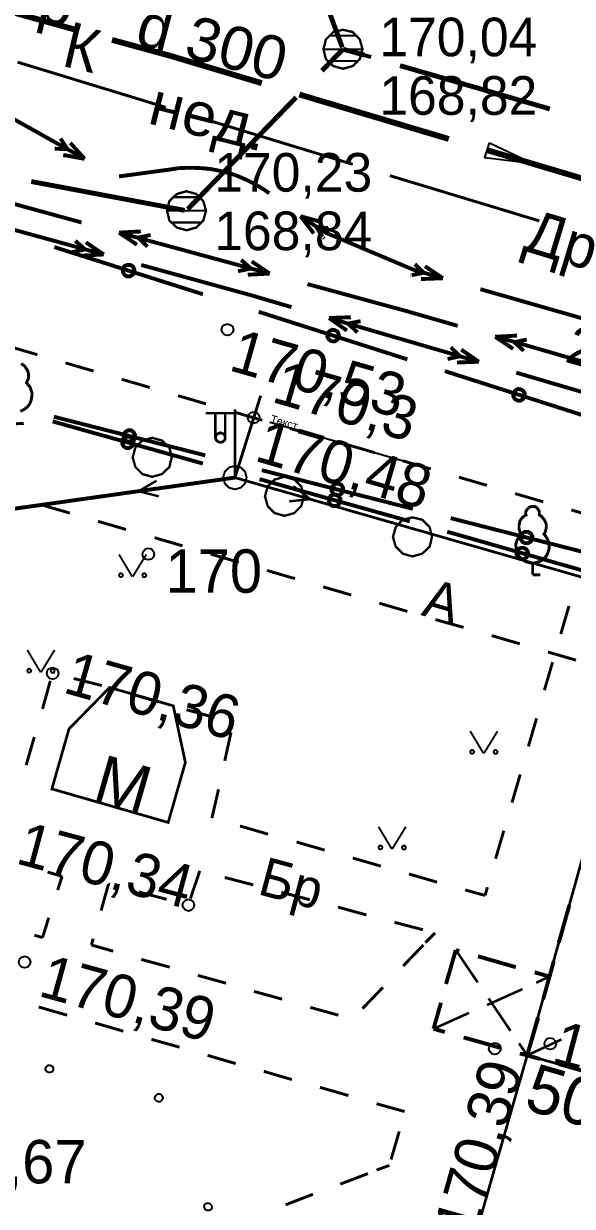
# Model space of a CAD drawing. Extents: x -2634 to -2115, y -2142 to -1393.
# Drawn here: x -2391.82 to -2377.76, y -1575.46 to -1545.14 of the extents above; entities that cross this region are included whole.
import ezdxf

# ---------------------------------------------------------------- set-up
doc = ezdxf.new("R2010")
doc.units = 0
doc.header["$MEASUREMENT"] = 0
for name, color, linetype in [('500_Дополн-Бордюры__п', 7, 'Continuous'), ('500_Дороги-Проезжие_ч', 7, 'Continuous'), ('500_Линии_-Линии_связ', 7, 'Continuous'), ('500_Линии_-ЛЭП_кабель', 7, 'Continuous'), ('500_Линии_-ЛЭП_провод', 7, 'Continuous'), ('500_Линии_-Фонари_час', 7, 'Continuous'), ('500_Линии_-Электрокаб', 7, 'Continuous'), ('500_Объект-Опоры', 7, 'Continuous'), ('500_Растит-Газоны__са', 7, 'Continuous'), ('500_Растит-Кустарник_', 7, 'Continuous'), ('500_Растит-Лес_и_лесо', 7, 'Continuous'), ('500_Рельеф-Высотные_о', 7, 'Continuous'), ('500_Строен-Дополнения', 7, 'Continuous'), ('500_Строен-Здания', 7, 'Continuous'), ('500_Строен-Строения_л', 7, 'Continuous'), ('500_Трубоп-Канализаци', 7, 'Continuous'), ('500_Трубоп-Смотровые_', 7, 'Continuous')]:
    doc.layers.add(name, color=color, linetype=linetype)
doc.styles.add('TARIAL', font='Arial')

# ---------------------------------------------------------------- blocks, each defined once
blk = doc.blocks.new('block_25')
at = {"layer": '500_Растит-Газоны__са', "color": 0, "const_width": 0.05}
for points in [[(2.35, 3.02), (2.69, 2.45)], [(2.7, 2.45), (3.05, 3.02)], [(0, 0.57), (0.34, 0)], [(0.35, 0), (0.7, 0.57)]]:
    blk.add_lwpolyline(points, dxfattribs=at)
for points in [[(2.4, 2.54), (2.42, 2.53), (2.44, 2.51), (2.45, 2.49), (2.44, 2.46), (2.42, 2.45), (2.4, 2.44), (2.37, 2.45), (2.36, 2.46), (2.35, 2.49), (2.36, 2.51), (2.37, 2.53)], [(3, 2.54), (3.02, 2.53), (3.04, 2.51), (3.05, 2.49), (3.04, 2.46), (3.02, 2.44), (3, 2.44), (2.97, 2.44), (2.96, 2.46), (2.95, 2.49), (2.96, 2.51), (2.97, 2.53)], [(0.05, 0.09), (0.07, 0.08), (0.09, 0.06), (0.1, 0.04), (0.09, 0.01), (0.07, 0), (0.05, -0.01), (0.02, 0), (0.01, 0.01), (0, 0.04), (0.01, 0.06), (0.02, 0.08)], [(0.65, 0.09), (0.68, 0.08), (0.69, 0.06), (0.7, 0.04), (0.69, 0.01), (0.68, -0.01), (0.65, -0.01), (0.63, -0.01), (0.61, 0.01), (0.6, 0.04), (0.61, 0.06), (0.63, 0.08)]]:
    blk.add_lwpolyline(points, close=True, dxfattribs=at)

msp = doc.modelspace()

# ---------------------------------------------------------------- linework, layer by layer
at = {"layer": '500_Дополн-Бордюры__п', "color": 1, "const_width": 0.075}
for points in [[(-2392.19, -1553.42), (-2391.47, -1553.63)], [(-2390.75, -1553.84), (-2390.03, -1554.05)], [(-2389.31, -1554.26), (-2388.59, -1554.47)], [(-2387.87, -1554.68), (-2387.15, -1554.89)], [(-2386.43, -1555.1), (-2385.71, -1555.31)], [(-2384.99, -1555.52), (-2384.27, -1555.73)], [(-2383.55, -1555.93), (-2382.83, -1556.14)], [(-2382.11, -1556.35), (-2381.39, -1556.56)], [(-2380.67, -1556.77), (-2379.95, -1556.98)], [(-2379.23, -1557.19), (-2378.51, -1557.4)], [(-2390.64, -1557.69), (-2391.36, -1557.48)], [(-2377.79, -1557.61), (-2377.06, -1557.82)], [(-2389.2, -1558.11), (-2389.92, -1557.9)], [(-2387.75, -1558.53), (-2388.47, -1558.32)], [(-2386.31, -1558.95), (-2387.03, -1558.74)], [(-2384.87, -1559.37), (-2385.59, -1559.16)], [(-2383.43, -1559.79), (-2384.15, -1559.58)], [(-2381.99, -1560.21), (-2382.71, -1560)], [(-2378.06, -1560.79), (-2377.85, -1560.07)], [(-2380.55, -1560.62), (-2381.27, -1560.42)], [(-2379.11, -1561.04), (-2379.83, -1560.83)], [(-2377.67, -1561.46), (-2378.39, -1561.25)], [(-2378.48, -1562.23), (-2378.27, -1561.51)], [(-2391.34, -1562.71), (-2391.14, -1561.99)], [(-2390.54, -1561.93), (-2389.82, -1562.11)], [(-2389.09, -1562.32), (-2388.37, -1562.53)], [(-2387.65, -1562.73), (-2386.93, -1562.93)], [(-2378.89, -1563.67), (-2378.68, -1562.95)], [(-2391.76, -1564.15), (-2391.55, -1563.43)], [(-2386.51, -1563.31), (-2386.67, -1564.04)], [(-2379.31, -1565.11), (-2379.1, -1564.39)], [(-2386.83, -1564.77), (-2387, -1565.51)], [(-2386.28, -1565.71), (-2385.56, -1565.92)], [(-2379.73, -1566.55), (-2379.52, -1565.83)], [(-2384.83, -1566.12), (-2384.11, -1566.33)], [(-2383.39, -1566.53), (-2382.67, -1566.74)], [(-2390.84, -1567), (-2391.21, -1566.89)], [(-2390.95, -1567.35), (-2390.84, -1567)], [(-2387.31, -1566.86), (-2387.55, -1567.57)], [(-2385.94, -1567.22), (-2386.67, -1567.03)], [(-2381.95, -1566.94), (-2381.23, -1567.15)], [(-2389.65, -1567.2), (-2389.84, -1567.88)], [(-2389.61, -1567.21), (-2389.65, -1567.2)], [(-2380.51, -1567.35), (-2380, -1567.49)], [(-2380, -1567.49), (-2379.94, -1567.28)], [(-2388.16, -1567.59), (-2388.88, -1567.4)], [(-2384.49, -1567.6), (-2385.22, -1567.41)], [(-2383.04, -1567.99), (-2383.77, -1567.79)], [(-2391.34, -1568.57), (-2391.18, -1568.06)], [(-2381.59, -1568.37), (-2382.32, -1568.18)], [(-2391.55, -1568.51), (-2391.34, -1568.57)], [(-2381.28, -1568.45), (-2381.53, -1568.7)], [(-2390.04, -1568.6), (-2390.09, -1568.76)], [(-2390.09, -1568.76), (-2389.53, -1568.92)], [(-2382.1, -1569.3), (-2381.58, -1568.76)], [(-2388.81, -1569.13), (-2388.08, -1569.33)], [(-2387.36, -1569.54), (-2386.64, -1569.74)], [(-2385.92, -1569.95), (-2385.2, -1570.15)], [(-2383.14, -1570.39), (-2382.62, -1569.85)], [(-2390.71, -1570.56), (-2391.44, -1570.35)], [(-2384.48, -1570.36), (-2383.76, -1570.56)], [(-2389.27, -1570.97), (-2389.99, -1570.76)], [(-2387.83, -1571.38), (-2388.55, -1571.18)], [(-2386.39, -1571.8), (-2387.11, -1571.59)], [(-2384.95, -1572.21), (-2385.67, -1572)], [(-2383.5, -1572.62), (-2384.23, -1572.41)], [(-2382.06, -1573.03), (-2382.78, -1572.83)], [(-2382.41, -1574.26), (-2382.2, -1573.54)], [(-2383.71, -1574.89), (-2383, -1574.62)], [(-2382.45, -1574.41), (-2382.78, -1574.53)], [(-2385.11, -1575.42), (-2384.41, -1575.15)]]:
    msp.add_lwpolyline(points, dxfattribs=at)
at = {"layer": '500_Линии_-Линии_связ', "color": 0, "const_width": 0.1}
for points in [[(-2391.04, -1550.87), (-2387.23, -1552.08)], [(-2385.8, -1552.53), (-2381.99, -1553.75)], [(-2381.03, -1554.05), (-2377.22, -1555.27)], [(-2391.05, -1555.22), (-2387.17, -1556.21)], [(-2391.08, -1555.34), (-2387.23, -1556.42)], [(-2385.72, -1556.59), (-2381.85, -1557.58)], [(-2385.78, -1556.82), (-2381.93, -1557.9)], [(-2380.88, -1557.82), (-2377, -1558.81)], [(-2380.97, -1558.17), (-2380.82, -1558.21)], [(-2380.82, -1558.21), (-2377.12, -1559.27)]]:
    msp.add_lwpolyline(points, dxfattribs=at)
for points in [[(-2389.09, -1551.33), (-2389.02, -1551.37), (-2388.99, -1551.44), (-2388.99, -1551.52), (-2389.03, -1551.58), (-2389.1, -1551.62), (-2389.18, -1551.62), (-2389.24, -1551.58), (-2389.28, -1551.51), (-2389.28, -1551.43), (-2389.24, -1551.36), (-2389.17, -1551.33)], [(-2383.85, -1553), (-2383.78, -1553.04), (-2383.75, -1553.11), (-2383.75, -1553.19), (-2383.79, -1553.25), (-2383.86, -1553.29), (-2383.94, -1553.28), (-2384, -1553.24), (-2384.04, -1553.17), (-2384.04, -1553.09), (-2383.99, -1553.03), (-2383.92, -1552.99)], [(-2379.08, -1554.52), (-2379.02, -1554.56), (-2378.98, -1554.63), (-2378.99, -1554.71), (-2379.03, -1554.77), (-2379.1, -1554.81), (-2379.18, -1554.8), (-2379.24, -1554.76), (-2379.28, -1554.69), (-2379.27, -1554.62), (-2379.23, -1554.55), (-2379.16, -1554.51)], [(-2389.11, -1555.73), (-2389.05, -1555.77), (-2389.01, -1555.84), (-2389.01, -1555.92), (-2389.05, -1555.98), (-2389.12, -1556.02), (-2389.19, -1556.02), (-2389.26, -1555.98), (-2389.3, -1555.91), (-2389.3, -1555.84), (-2389.26, -1555.77), (-2389.19, -1555.73)], [(-2389.07, -1555.57), (-2389.01, -1555.61), (-2388.97, -1555.68), (-2388.97, -1555.76), (-2389, -1555.82), (-2389.07, -1555.86), (-2389.15, -1555.86), (-2389.22, -1555.83), (-2389.26, -1555.76), (-2389.26, -1555.68), (-2389.22, -1555.61), (-2389.15, -1555.57)], [(-2383.75, -1556.94), (-2383.68, -1556.97), (-2383.64, -1557.04), (-2383.64, -1557.12), (-2383.68, -1557.19), (-2383.74, -1557.23), (-2383.82, -1557.23), (-2383.89, -1557.19), (-2383.93, -1557.12), (-2383.93, -1557.04), (-2383.89, -1556.98), (-2383.82, -1556.94)], [(-2383.82, -1557.22), (-2383.75, -1557.26), (-2383.71, -1557.32), (-2383.71, -1557.4), (-2383.75, -1557.47), (-2383.82, -1557.51), (-2383.9, -1557.51), (-2383.97, -1557.47), (-2384, -1557.4), (-2384, -1557.32), (-2383.96, -1557.25), (-2383.9, -1557.22)], [(-2378.9, -1558.17), (-2378.83, -1558.21), (-2378.79, -1558.28), (-2378.79, -1558.36), (-2378.83, -1558.42), (-2378.9, -1558.46), (-2378.98, -1558.46), (-2379.04, -1558.43), (-2379.08, -1558.36), (-2379.08, -1558.28), (-2379.05, -1558.21), (-2378.98, -1558.17)], [(-2379.01, -1558.58), (-2378.94, -1558.62), (-2378.9, -1558.69), (-2378.9, -1558.76), (-2378.94, -1558.83), (-2379.01, -1558.87), (-2379.09, -1558.87), (-2379.15, -1558.83), (-2379.19, -1558.76), (-2379.19, -1558.68), (-2379.15, -1558.61), (-2379.08, -1558.58)]]:
    msp.add_lwpolyline(points, close=True, dxfattribs=at)
at = {"layer": '500_Линии_-ЛЭП_кабель', "color": 2, "const_width": 0.1}
msp.add_lwpolyline([(-2395.2, -1558.02), (-2386.41, -1556.78)], dxfattribs=at)
at = {"layer": '500_Линии_-ЛЭП_кабель', "color": 0, "const_width": 0.06}
for points in [[(-2386.41, -1556.78), (-2388.88, -1557.13)], [(-2388.42, -1556.86), (-2388.88, -1557.13)], [(-2388.36, -1557.26), (-2388.88, -1557.13)]]:
    msp.add_lwpolyline(points, dxfattribs=at)
at = {"layer": '500_Линии_-ЛЭП_провод', "color": 253, "const_width": 0.07}
msp.add_lwpolyline([(-2359.2, -1564.59), (-2386.41, -1556.78)], dxfattribs=at)
at = {"layer": '500_Линии_-ЛЭП_провод', "color": 0, "const_width": 0.06}
for points in [[(-2386.41, -1556.78), (-2384.48, -1557.33)], [(-2384.91, -1557), (-2384.48, -1557.33)], [(-2385.02, -1557.39), (-2384.48, -1557.33)]]:
    msp.add_lwpolyline(points, dxfattribs=at)
at = {"layer": '500_Линии_-Фонари_час', "color": 0, "const_width": 0.065}
for points in [[(-2387.16, -1555.13), (-2386.41, -1555.13)], [(-2386.91, -1555.78), (-2386.91, -1555.13)], [(-2386.66, -1555.78), (-2386.66, -1555.13)], [(-2386.41, -1556.78), (-2386.41, -1555.03)], [(-2386.91, -1555.75), (-2386.91, -1555.63)], [(-2386.91, -1555.75), (-2386.91, -1555.63)], [(-2386.66, -1555.75), (-2386.66, -1555.63)], [(-2386.66, -1555.73), (-2386.66, -1555.73)]]:
    msp.add_lwpolyline(points, dxfattribs=at)
at = {"layer": '500_Линии_-Фонари_час', "color": 0, "const_width": 0.07}
msp.add_lwpolyline([(-2386.91, -1555.75), (-2386.89, -1555.69), (-2386.84, -1555.65), (-2386.78, -1555.63), (-2386.72, -1555.65), (-2386.67, -1555.69), (-2386.66, -1555.75), (-2386.67, -1555.82), (-2386.72, -1555.86), (-2386.78, -1555.88), (-2386.84, -1555.86), (-2386.89, -1555.82)], close=True, dxfattribs=at)
at = {"layer": '500_Линии_-Электрокаб', "color": 12, "const_width": 0.1}
for points in [[(-2390.26, -1548.61), (-2393.36, -1546.87)], [(-2390.7, -1548.36), (-2390.88, -1548.09)], [(-2390.26, -1548.61), (-2390.63, -1548.2)], [(-2390.71, -1548.36), (-2391.03, -1548.35)], [(-2390.26, -1548.61), (-2390.81, -1548.51)], [(-2387.98, -1548.87), (-2389.38, -1549.06)], [(-2387.88, -1548.85), (-2387.98, -1548.87)], [(-2387.67, -1548.84), (-2387.88, -1548.85)], [(-2387.45, -1548.84), (-2387.67, -1548.84)], [(-2387.24, -1548.85), (-2387.45, -1548.84)], [(-2387.03, -1548.87), (-2387.24, -1548.85)], [(-2386.83, -1548.91), (-2387.03, -1548.87)], [(-2394.2, -1549.18), (-2390.34, -1550.24)], [(-2386.62, -1548.96), (-2386.83, -1548.91)], [(-2386.42, -1549.02), (-2386.62, -1548.96)], [(-2386.22, -1549.1), (-2386.42, -1549.02)], [(-2386.03, -1549.19), (-2386.22, -1549.1)], [(-2385.84, -1549.29), (-2386.03, -1549.19)], [(-2385.66, -1549.4), (-2385.84, -1549.29)], [(-2385.53, -1549.49), (-2385.66, -1549.4)], [(-2393.63, -1550), (-2389.77, -1551.06)], [(-2384.09, -1550.5), (-2384.73, -1550.08)], [(-2384.39, -1550.52), (-2384.73, -1550.08)], [(-2384.19, -1550.23), (-2384.73, -1550.08)], [(-2384.17, -1550.61), (-2384.32, -1550.36)], [(-2384.02, -1550.39), (-2384.32, -1550.36)], [(-2384.01, -1550.37), (-2384.04, -1550.38)], [(-2390.5, -1550.71), (-2390.25, -1550.93)], [(-2389.38, -1550.5), (-2388.82, -1550.47)], [(-2389.38, -1550.5), (-2385.52, -1551.55)], [(-2389.38, -1550.5), (-2388.92, -1550.81)], [(-2388.89, -1550.63), (-2388.57, -1550.56)], [(-2388.89, -1550.63), (-2388.65, -1550.86)], [(-2384.12, -1550.65), (-2384.14, -1550.63)], [(-2381.84, -1551.45), (-2384.09, -1550.5)], [(-2390.58, -1551), (-2390.25, -1550.93)], [(-2390.23, -1550.75), (-2389.77, -1551.06)], [(-2390.33, -1551.09), (-2389.77, -1551.06)], [(-2386.25, -1551.2), (-2386, -1551.42)], [(-2385.98, -1551.24), (-2385.52, -1551.55)], [(-2381.57, -1551.53), (-2381.8, -1551.31)], [(-2381.78, -1551.32), (-2381.79, -1551.31)], [(-2388.81, -1551.33), (-2385.98, -1552.11)], [(-2386.33, -1551.49), (-2386, -1551.42)], [(-2386.08, -1551.58), (-2385.52, -1551.55)], [(-2381.9, -1551.59), (-2381.91, -1551.59)], [(-2381.57, -1551.53), (-2381.88, -1551.59)], [(-2381.08, -1551.67), (-2381.84, -1551.45)], [(-2381.08, -1551.67), (-2381.54, -1551.36)], [(-2384.55, -1551.82), (-2382.02, -1552.51)], [(-2381.08, -1551.67), (-2381.64, -1551.69)], [(-2385.98, -1552.11), (-2384.96, -1552.41)], [(-2376.28, -1553.05), (-2380.12, -1551.95)], [(-2382.02, -1552.51), (-2380.7, -1552.89)], [(-2384, -1552.69), (-2383.44, -1552.67)], [(-2384, -1552.69), (-2380.16, -1553.81)], [(-2384, -1552.69), (-2383.54, -1553.01)], [(-2383.51, -1552.83), (-2383.19, -1552.77)], [(-2383.51, -1552.83), (-2383.27, -1553.06)], [(-2379.74, -1553.17), (-2379.18, -1553.14)], [(-2380.88, -1553.44), (-2380.64, -1553.67)], [(-2379.74, -1553.16), (-2375.9, -1554.27)], [(-2379.74, -1553.17), (-2379.28, -1553.48)], [(-2379.25, -1553.31), (-2378.93, -1553.24)], [(-2379.25, -1553.31), (-2379.01, -1553.53)], [(-2380.96, -1553.74), (-2380.64, -1553.67)], [(-2380.61, -1553.5), (-2380.16, -1553.81)], [(-2380.72, -1553.83), (-2380.16, -1553.81)], [(-2379.2, -1554.09), (-2375.36, -1555.22)]]:
    msp.add_lwpolyline(points, dxfattribs=at)
at = {"layer": '500_Объект-Опоры', "color": 0, "const_width": 0.075}
msp.add_lwpolyline([(-2386.41, -1556.78), (-2385.75, -1554.68)], dxfattribs=at)
at = {"layer": '500_Объект-Опоры', "color": 1, "const_width": 0.05}
msp.add_lwpolyline([(-2386.41, -1556.48), (-2386.26, -1556.52), (-2386.15, -1556.63), (-2386.11, -1556.78), (-2386.15, -1556.93), (-2386.26, -1557.04), (-2386.41, -1557.08), (-2386.56, -1557.04), (-2386.67, -1556.93), (-2386.71, -1556.78), (-2386.67, -1556.63), (-2386.56, -1556.52)], close=True, dxfattribs=at)
at = {"layer": '500_Растит-Кустарник_', "color": 0}
for points in [[(-2391.19, -1572.03), (-2391.23, -1572.01), (-2391.26, -1571.96), (-2391.26, -1571.91), (-2391.23, -1571.87), (-2391.19, -1571.84), (-2391.14, -1571.84), (-2391.09, -1571.87), (-2391.07, -1571.91), (-2391.07, -1571.96), (-2391.09, -1572.01), (-2391.14, -1572.03)], [(-2388.38, -1572.78), (-2388.43, -1572.75), (-2388.46, -1572.71), (-2388.46, -1572.65), (-2388.43, -1572.61), (-2388.39, -1572.58), (-2388.33, -1572.58), (-2388.29, -1572.61), (-2388.26, -1572.65), (-2388.26, -1572.7), (-2388.29, -1572.75), (-2388.33, -1572.78)], [(-2387.14, -1575.38), (-2387.08, -1575.38), (-2387.04, -1575.4), (-2387.01, -1575.44), (-2387, -1575.49), (-2387.02, -1575.54), (-2387.07, -1575.57), (-2387.12, -1575.57), (-2387.16, -1575.55), (-2387.19, -1575.51), (-2387.2, -1575.46), (-2387.18, -1575.41)]]:
    msp.add_lwpolyline(points, close=True, dxfattribs=at)
at = {"layer": '500_Растит-Лес_и_лесо', "color": 94, "const_width": 0.075}
for points in [[(-2391.89, -1553.86), (-2391.84, -1553.89), (-2391.8, -1553.92), (-2391.78, -1553.95), (-2391.75, -1553.99), (-2391.73, -1554.03), (-2391.71, -1554.07), (-2391.7, -1554.12), (-2391.7, -1554.17), (-2391.7, -1554.22), (-2391.71, -1554.26), (-2391.73, -1554.3), (-2391.75, -1554.35), (-2391.72, -1554.39), (-2391.68, -1554.43), (-2391.65, -1554.48), (-2391.63, -1554.55), (-2391.61, -1554.61), (-2391.61, -1554.67), (-2391.62, -1554.72), (-2391.63, -1554.79), (-2391.65, -1554.85), (-2391.68, -1554.91), (-2391.72, -1554.96), (-2391.78, -1555.01), (-2391.84, -1555.05), (-2391.91, -1555.08)], [(-2391.82, -1555.39), (-2392.02, -1555.4)], [(-2378.78, -1559.27), (-2378.78, -1558.97)], [(-2378.58, -1559.27), (-2378.78, -1559.27)]]:
    msp.add_lwpolyline(points, dxfattribs=at)
at = {"layer": '500_Растит-Лес_и_лесо', "color": 0, "const_width": 0.06}
for points in [[(-2388.53, -1555.76), (-2388.28, -1555.83), (-2388.09, -1556.01), (-2388.03, -1556.26), (-2388.09, -1556.51), (-2388.28, -1556.69), (-2388.53, -1556.76), (-2388.78, -1556.69), (-2388.96, -1556.51), (-2389.03, -1556.26), (-2388.96, -1556.01), (-2388.78, -1555.83)], [(-2385.14, -1556.76), (-2384.89, -1556.83), (-2384.71, -1557.01), (-2384.64, -1557.26), (-2384.71, -1557.51), (-2384.89, -1557.69), (-2385.14, -1557.76), (-2385.39, -1557.69), (-2385.57, -1557.51), (-2385.64, -1557.26), (-2385.57, -1557.01), (-2385.39, -1556.83)], [(-2381.86, -1557.8), (-2381.61, -1557.86), (-2381.42, -1558.05), (-2381.36, -1558.3), (-2381.42, -1558.55), (-2381.61, -1558.73), (-2381.86, -1558.8), (-2382.11, -1558.73), (-2382.29, -1558.55), (-2382.36, -1558.3), (-2382.29, -1558.05), (-2382.11, -1557.86)]]:
    msp.add_lwpolyline(points, close=True, dxfattribs=at)
at = {"layer": '500_Растит-Лес_и_лесо', "color": 94, "const_width": 0.075}
msp.add_lwpolyline([(-2378.78, -1558.97), (-2378.87, -1558.96), (-2378.94, -1558.94), (-2379, -1558.91), (-2379.05, -1558.87), (-2379.09, -1558.84), (-2379.13, -1558.79), (-2379.17, -1558.73), (-2379.19, -1558.68), (-2379.2, -1558.61), (-2379.21, -1558.54), (-2379.21, -1558.48), (-2379.19, -1558.42), (-2379.17, -1558.36), (-2379.14, -1558.32), (-2379.11, -1558.27), (-2379.07, -1558.23), (-2379.1, -1558.19), (-2379.12, -1558.13), (-2379.13, -1558.07), (-2379.13, -1558.01), (-2379.12, -1557.96), (-2379.11, -1557.9), (-2379.08, -1557.85), (-2379.04, -1557.8), (-2378.99, -1557.76), (-2378.95, -1557.74), (-2378.96, -1557.7), (-2378.96, -1557.66), (-2378.94, -1557.62), (-2378.91, -1557.58), (-2378.88, -1557.55), (-2378.84, -1557.53), (-2378.81, -1557.52), (-2378.77, -1557.52), (-2378.73, -1557.52), (-2378.69, -1557.54), (-2378.66, -1557.57), (-2378.63, -1557.61), (-2378.61, -1557.65), (-2378.61, -1557.69), (-2378.61, -1557.72), (-2378.61, -1557.74), (-2378.57, -1557.76), (-2378.53, -1557.8), (-2378.51, -1557.83), (-2378.48, -1557.86), (-2378.46, -1557.91), (-2378.44, -1557.95), (-2378.43, -1558), (-2378.43, -1558.05), (-2378.44, -1558.1), (-2378.45, -1558.14), (-2378.46, -1558.18), (-2378.49, -1558.23), (-2378.46, -1558.26), (-2378.43, -1558.31), (-2378.4, -1558.36), (-2378.37, -1558.43), (-2378.36, -1558.49), (-2378.36, -1558.55), (-2378.36, -1558.6), (-2378.38, -1558.67), (-2378.4, -1558.73), (-2378.43, -1558.79), (-2378.48, -1558.84), (-2378.53, -1558.89), (-2378.6, -1558.93), (-2378.67, -1558.95), (-2378.73, -1558.97)], close=True, dxfattribs=at)
at = {"layer": '500_Рельеф-Высотные_о', "color": 0}
for points in [[(-2386.6, -1552.84), (-2386.53, -1552.86), (-2386.47, -1552.91), (-2386.45, -1552.99), (-2386.47, -1553.06), (-2386.53, -1553.12), (-2386.6, -1553.14), (-2386.68, -1553.12), (-2386.73, -1553.06), (-2386.75, -1552.99), (-2386.73, -1552.91), (-2386.68, -1552.86)], [(-2385.93, -1555.09), (-2385.85, -1555.11), (-2385.8, -1555.17), (-2385.78, -1555.24), (-2385.8, -1555.32), (-2385.85, -1555.37), (-2385.93, -1555.39), (-2386, -1555.37), (-2386.06, -1555.32), (-2386.08, -1555.24), (-2386.06, -1555.17), (-2386, -1555.11)], [(-2388.63, -1558.59), (-2388.55, -1558.61), (-2388.5, -1558.67), (-2388.48, -1558.74), (-2388.5, -1558.82), (-2388.55, -1558.87), (-2388.63, -1558.89), (-2388.7, -1558.87), (-2388.76, -1558.82), (-2388.78, -1558.74), (-2388.76, -1558.67), (-2388.7, -1558.61)], [(-2391.08, -1561.65), (-2391.01, -1561.67), (-2390.95, -1561.72), (-2390.93, -1561.8), (-2390.95, -1561.87), (-2391.01, -1561.93), (-2391.08, -1561.95), (-2391.16, -1561.93), (-2391.21, -1561.87), (-2391.23, -1561.8), (-2391.21, -1561.72), (-2391.16, -1561.67)], [(-2387.6, -1567.59), (-2387.53, -1567.61), (-2387.47, -1567.66), (-2387.45, -1567.74), (-2387.47, -1567.81), (-2387.53, -1567.87), (-2387.6, -1567.89), (-2387.68, -1567.87), (-2387.73, -1567.81), (-2387.75, -1567.74), (-2387.73, -1567.66), (-2387.68, -1567.61)], [(-2391.8, -1569.05), (-2391.72, -1569.07), (-2391.67, -1569.12), (-2391.65, -1569.2), (-2391.67, -1569.27), (-2391.72, -1569.33), (-2391.8, -1569.35), (-2391.87, -1569.33), (-2391.93, -1569.27), (-2391.95, -1569.2), (-2391.93, -1569.12), (-2391.87, -1569.07)], [(-2379.75, -1571.27), (-2379.68, -1571.29), (-2379.62, -1571.34), (-2379.6, -1571.42), (-2379.62, -1571.49), (-2379.68, -1571.55), (-2379.75, -1571.57), (-2379.83, -1571.55), (-2379.88, -1571.49), (-2379.9, -1571.42), (-2379.88, -1571.34), (-2379.83, -1571.29)], [(-2378.33, -1571.14), (-2378.26, -1571.16), (-2378.2, -1571.22), (-2378.18, -1571.29), (-2378.2, -1571.37), (-2378.26, -1571.42), (-2378.33, -1571.44), (-2378.41, -1571.42), (-2378.46, -1571.37), (-2378.48, -1571.29), (-2378.46, -1571.22), (-2378.41, -1571.16)]]:
    msp.add_lwpolyline(points, close=True, dxfattribs=at)
at = {"layer": '500_Рельеф-Высотные_о', "color": 0, "const_width": 0.05}
msp.add_lwpolyline([(-2385.52, -1555.36), (-2381.49, -1556.53)], dxfattribs=at)
at = {"layer": '500_Строен-Дополнения', "color": 0}
for points, const_width in [([(-2378.11, -1568.7), (-2377.84, -1567.74)], 0.1), ([(-2380.75, -1568.89), (-2381, -1569.76)], 0.1), ([(-2380.66, -1568.92), (-2380.75, -1568.89)], 0.1), ([(-2380.75, -1568.89), (-2380.19, -1569.72)], 0.065), ([(-2379.21, -1569.33), (-2380.18, -1569.05)], 0.1), ([(-2378.51, -1570.15), (-2378.24, -1569.18)], 0.1), ([(-2378.35, -1569.57), (-2378.73, -1569.46)], 0.1), ([(-2378.35, -1569.57), (-2378.69, -1569.73)], 0.065), ([(-2378.59, -1569.68), (-2378.35, -1569.57)], 0.065), ([(-2378.51, -1570.15), (-2378.35, -1569.57)], 0.1), ([(-2379.95, -1570.3), (-2379.04, -1569.89)], 0.065), ([(-2381.13, -1570.24), (-2381.32, -1570.91)], 0.1), ([(-2379.91, -1570.13), (-2379.35, -1570.96)], 0.065), ([(-2381.32, -1570.91), (-2381.2, -1570.48)], 0.065), ([(-2381.32, -1570.91), (-2380.41, -1570.5)], 0.065), ([(-2378.92, -1571.59), (-2378.65, -1570.63)], 0.1), ([(-2378.92, -1571.59), (-2378.64, -1570.63)], 0.1), ([(-2381.32, -1570.91), (-2381.03, -1570.99)], 0.1), ([(-2380.55, -1571.13), (-2379.59, -1571.4)], 0.1), ([(-2378.92, -1571.59), (-2379.13, -1571.28)], 0.065), ([(-2378.04, -1571.18), (-2378.92, -1571.59)], 0.065), ([(-2379.11, -1571.54), (-2378.92, -1571.59)], 0.1), ([(-2379.07, -1571.37), (-2378.92, -1571.59)], 0.065), ([(-2378.6, -1571.68), (-2378.92, -1571.59)], 0.1), ([(-2378.92, -1571.59), (-2378.58, -1571.43)], 0.065), ([(-2377.16, -1572.08), (-2378.12, -1571.81)], 0.1)]:
    msp.add_lwpolyline(points, dxfattribs=dict(at, const_width=const_width))
at = {"layer": '500_Строен-Здания', "color": 0, "const_width": 0.07}
for points in [[(-2378.92, -1571.59), (-2368.41, -1574.52), (-2365.85, -1565.37), (-2376.36, -1562.44)], [(-2378.92, -1571.59), (-2368.41, -1574.52), (-2370.73, -1582.95), (-2381.33, -1579.97)]]:
    msp.add_lwpolyline(points, close=True, dxfattribs=at)
at = {"layer": '500_Строен-Строения_л', "color": 0, "const_width": 0.07}
msp.add_lwpolyline([(-2391.1, -1564.76), (-2390.66, -1563.22), (-2389.62, -1562.16), (-2387.99, -1562.63), (-2387.68, -1564.08), (-2388.12, -1565.62)], close=True, dxfattribs=at)
at = {"layer": '500_Трубоп-Канализаци', "color": 32}
for points, const_width in [([(-2383.66, -1545.75), (-2385.04, -1541.99)], 0.125), ([(-2384.18, -1546.35), (-2383.64, -1545.8)], 0.125), ([(-2383.64, -1545.8), (-2384.16, -1546.33)], 0.1), ([(-2383.09, -1545.95), (-2383.64, -1545.8)], 0.125), ([(-2383.64, -1545.8), (-2382.92, -1546)], 0.1), ([(-2391.98, -1546.13), (-2388.18, -1547.29)], 0.075), ([(-2378.34, -1547.33), (-2382.18, -1546.22)], 0.125), ([(-2387.62, -1549.9), (-2384.84, -1547.03)], 0.125), ([(-2387.22, -1547.58), (-2383.39, -1548.75)], 0.075), ([(-2387.7, -1549.93), (-2391.63, -1549.19)], 0.125), ([(-2382.44, -1549.04), (-2378.61, -1550.2)], 0.075)]:
    msp.add_lwpolyline(points, dxfattribs=dict(at, const_width=const_width))
at = {"layer": '500_Трубоп-Канализаци', "color": 34, "const_width": 0.15}
for points in [[(-2390.53, -1545.29), (-2394.38, -1544.22)], [(-2388.06, -1545.97), (-2389.56, -1545.56)], [(-2385.72, -1546.67), (-2388.06, -1545.97)], [(-2380.93, -1548.1), (-2384.76, -1546.96)], [(-2376.14, -1549.52), (-2379.97, -1548.38)]]:
    msp.add_lwpolyline(points, dxfattribs=at)
at = {"layer": '500_Трубоп-Канализаци', "color": 0}
msp.add_lwpolyline([(-2379.89, -1548.2), (-2378.75, -1548.74), (-2380.01, -1548.58)], close=True, dxfattribs=at)
at = {"layer": '500_Трубоп-Смотровые_', "color": 0, "const_width": 0.06}
for points in [[(-2383.64, -1545.3), (-2383.39, -1545.36), (-2383.21, -1545.55), (-2383.14, -1545.8), (-2383.21, -1546.05), (-2383.39, -1546.23), (-2383.64, -1546.3), (-2383.89, -1546.23), (-2384.08, -1546.05), (-2384.14, -1545.8), (-2384.08, -1545.55), (-2383.89, -1545.36)], [(-2387.65, -1549.44), (-2387.4, -1549.51), (-2387.22, -1549.69), (-2387.15, -1549.94), (-2387.22, -1550.19), (-2387.4, -1550.37), (-2387.65, -1550.44), (-2387.9, -1550.37), (-2388.09, -1550.19), (-2388.15, -1549.94), (-2388.09, -1549.69), (-2387.9, -1549.51)]]:
    msp.add_lwpolyline(points, close=True, dxfattribs=at)
at = {"layer": '500_Трубоп-Смотровые_', "color": 0, "const_width": 0.055}
for points in [[(-2383.99, -1545.45), (-2383.29, -1545.45)], [(-2384.14, -1545.8), (-2383.14, -1545.8)], [(-2384.04, -1546.1), (-2383.24, -1546.1)], [(-2388, -1549.59), (-2387.3, -1549.59)], [(-2388.15, -1549.94), (-2387.15, -1549.94)], [(-2388.05, -1550.24), (-2387.25, -1550.24)]]:
    msp.add_lwpolyline(points, dxfattribs=at)

# ---------------------------------------------------------------- block references
at = {"layer": '500_Растит-Газоны__са'}
for p in [(-2391.73, -1561.77), (-2382.73, -1566.3)]:
    msp.add_blockref('block_25', p, dxfattribs=at)

# ---------------------------------------------------------------- texts
at = {"layer": '500_Дороги-Проезжие_ч', "color": 0}
for s, rotation, p in [('А', 343.77, (-2381.66, -1560.3)), ('Бр', 345.06, (-2385.86, -1567.45))]:
    msp.add_text(s, height=0.99, rotation=rotation, dxfattribs=at).set_placement(p)
at = {"layer": '500_Линии_-Электрокаб', "color": 0, "style": 'TARIAL'}
msp.add_text('2 каб  6 кВ', height=0.99, rotation=343.92, dxfattribs=at).set_placement((-2377.99, -1553.8))
at = {"layer": '500_Рельеф-Высотные_о', "color": 214}
for s, rotation, p in [('170,53', 344.14, (-2386.6, -1554.02)), ('170,3', 343.77, (-2385.5, -1554.83)), ('170,48', 343.77, (-2385.94, -1556.34)), ('170,36', 344.12, (-2390.85, -1562.28)), ('170,34', 345, (-2392.06, -1566.66)), ('170,39', 344.62, (-2391.48, -1570.06)), ('170,59', 345.2, (-2378.33, -1571.76)), ('170,39', 74.22, (-2380.25, -1576.28))]:
    msp.add_text(s, height=1.11, rotation=rotation, dxfattribs=at).set_placement(p)
at = {"layer": '500_Рельеф-Высотные_о', "color": 0, "style": 'TARIAL'}
msp.add_text('Текст', height=0.2, rotation=343.77, dxfattribs=at).set_placement((-2385.52, -1555.36))
at = {"layer": '500_Рельеф-Высотные_о', "color": 0}
for s, p in [('170', (-2388.19, -1559.73)), ('170,67', (-2394.75, -1574.87))]:
    msp.add_text(s, height=1.11, dxfattribs=at).set_placement(p)
at = {"layer": '500_Строен-Здания', "color": 214}
msp.add_text('50/1', height=1.23, rotation=343.74, dxfattribs=at).set_placement((-2379.04, -1572.96))
at = {"layer": '500_Строен-Строения_л', "color": 0}
msp.add_text('М', height=1.23, rotation=343.91, dxfattribs=at).set_placement((-2390.1, -1565.05))
at = {"layer": '500_Трубоп-Канализаци', "color": 14, "style": 'TARIAL'}
msp.add_text('кер.   d 300 ', height=1.11, rotation=345.55, dxfattribs=at).set_placement((-2393, -1544.64))
at = {"layer": '500_Трубоп-Канализаци', "color": 14}
for s, rotation, p in [('К', 346.69, (-2390.88, -1546.22)), ('Др', 343.07, (-2379.06, -1550.95))]:
    msp.add_text(s, height=1.11, rotation=rotation, dxfattribs=at).set_placement(p)
at = {"layer": '500_Трубоп-Канализаци', "color": 0, "style": 'TARIAL'}
msp.add_text('нед.', height=1.11, rotation=345.96, dxfattribs=at).set_placement((-2388.68, -1547.69))
at = {"layer": '500_Трубоп-Смотровые_', "color": 5}
for s, p in [('170,04', (-2382.71, -1545.98)), ('168,82', (-2382.71, -1547.48)), ('170,23', (-2386.94, -1549.45)), ('168,84', (-2386.94, -1550.95))]:
    msp.add_text(s, height=0.99, dxfattribs=at).set_placement(p)

doc.saveas('drawing.dxf')
